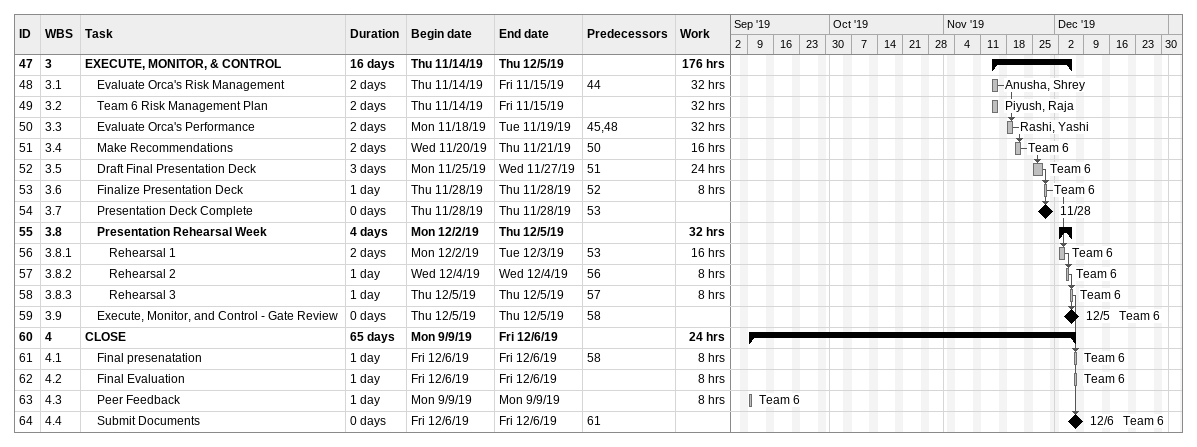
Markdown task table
| ID | WBS | Task | Duration | Start | Finish | Predecessors | Resources | Work (h) |
|---|---|---|---|---|---|---|---|---|
| 47 | 3 | **EXECUTE, MONITOR, & CONTROL** | 16d | 2019-11-14 | 2019-12-05 |  |  | 176 |
| 48 | 3.1 | Evaluate Orca's Risk Management | 2d | 2019-11-14 | 2019-11-15 | 44 | Anusha, Shrey | 32 |
| 49 | 3.2 | Team 6 Risk Management Plan | 2d | 2019-11-14 | 2019-11-15 |  | Piyush, Raja | 32 |
| 50 | 3.3 | Evaluate Orca's Performance | 2d | 2019-11-18 | 2019-11-19 | 45, 48 | Rashi, Yashi | 32 |
| 51 | 3.4 | Make Recommendations | 2d | 2019-11-20 | 2019-11-21 | 50 | Team 6 | 16 |
| 52 | 3.5 | Draft Final Presentation Deck | 3d | 2019-11-25 | 2019-11-27 | 51 | Team 6 | 24 |
| 53 | 3.6 | Finalize Presentation Deck | 1d | 2019-11-28 | 2019-11-28 | 52 | Team 6 | 8 |
| 54 | 3.7 | Presentation Deck Complete | 0d | 2019-11-28 | 2019-11-28 | 53 |  |  |
| 55 | 3.8 | **Presentation Rehearsal Week** | 4d | 2019-12-02 | 2019-12-05 |  |  | 32 |
| 56 | 3.8.1 | Rehearsal 1 | 2d | 2019-12-02 | 2019-12-03 | 53 | Team 6 | 16 |
| 57 | 3.8.2 | Rehearsal 2 | 1d | 2019-12-04 | 2019-12-04 | 56 | Team 6 | 8 |
| 58 | 3.8.3 | Rehearsal 3 | 1d | 2019-12-05 | 2019-12-05 | 57 | Team 6 | 8 |
| 59 | 3.9 | Execute, Monitor, and Control - Gate Review | 0d | 2019-12-05 | 2019-12-05 | 58 | Team 6 |  |
| 60 | 4 | **CLOSE** | 65d | 2019-09-09 | 2019-12-06 |  |  | 24 |
| 61 | 4.1 | Final presenatation | 1d | 2019-12-06 | 2019-12-06 | 58 | Team 6 | 8 |
| 62 | 4.2 | Final Evaluation | 1d | 2019-12-06 | 2019-12-06 |  | Team 6 | 8 |
| 63 | 4.3 | Peer Feedback | 1d | 2019-09-09 | 2019-09-09 |  | Team 6 | 8 |
| 64 | 4.4 | Submit Documents | 0d | 2019-12-06 | 2019-12-06 | 61 | Team 6 |  |
